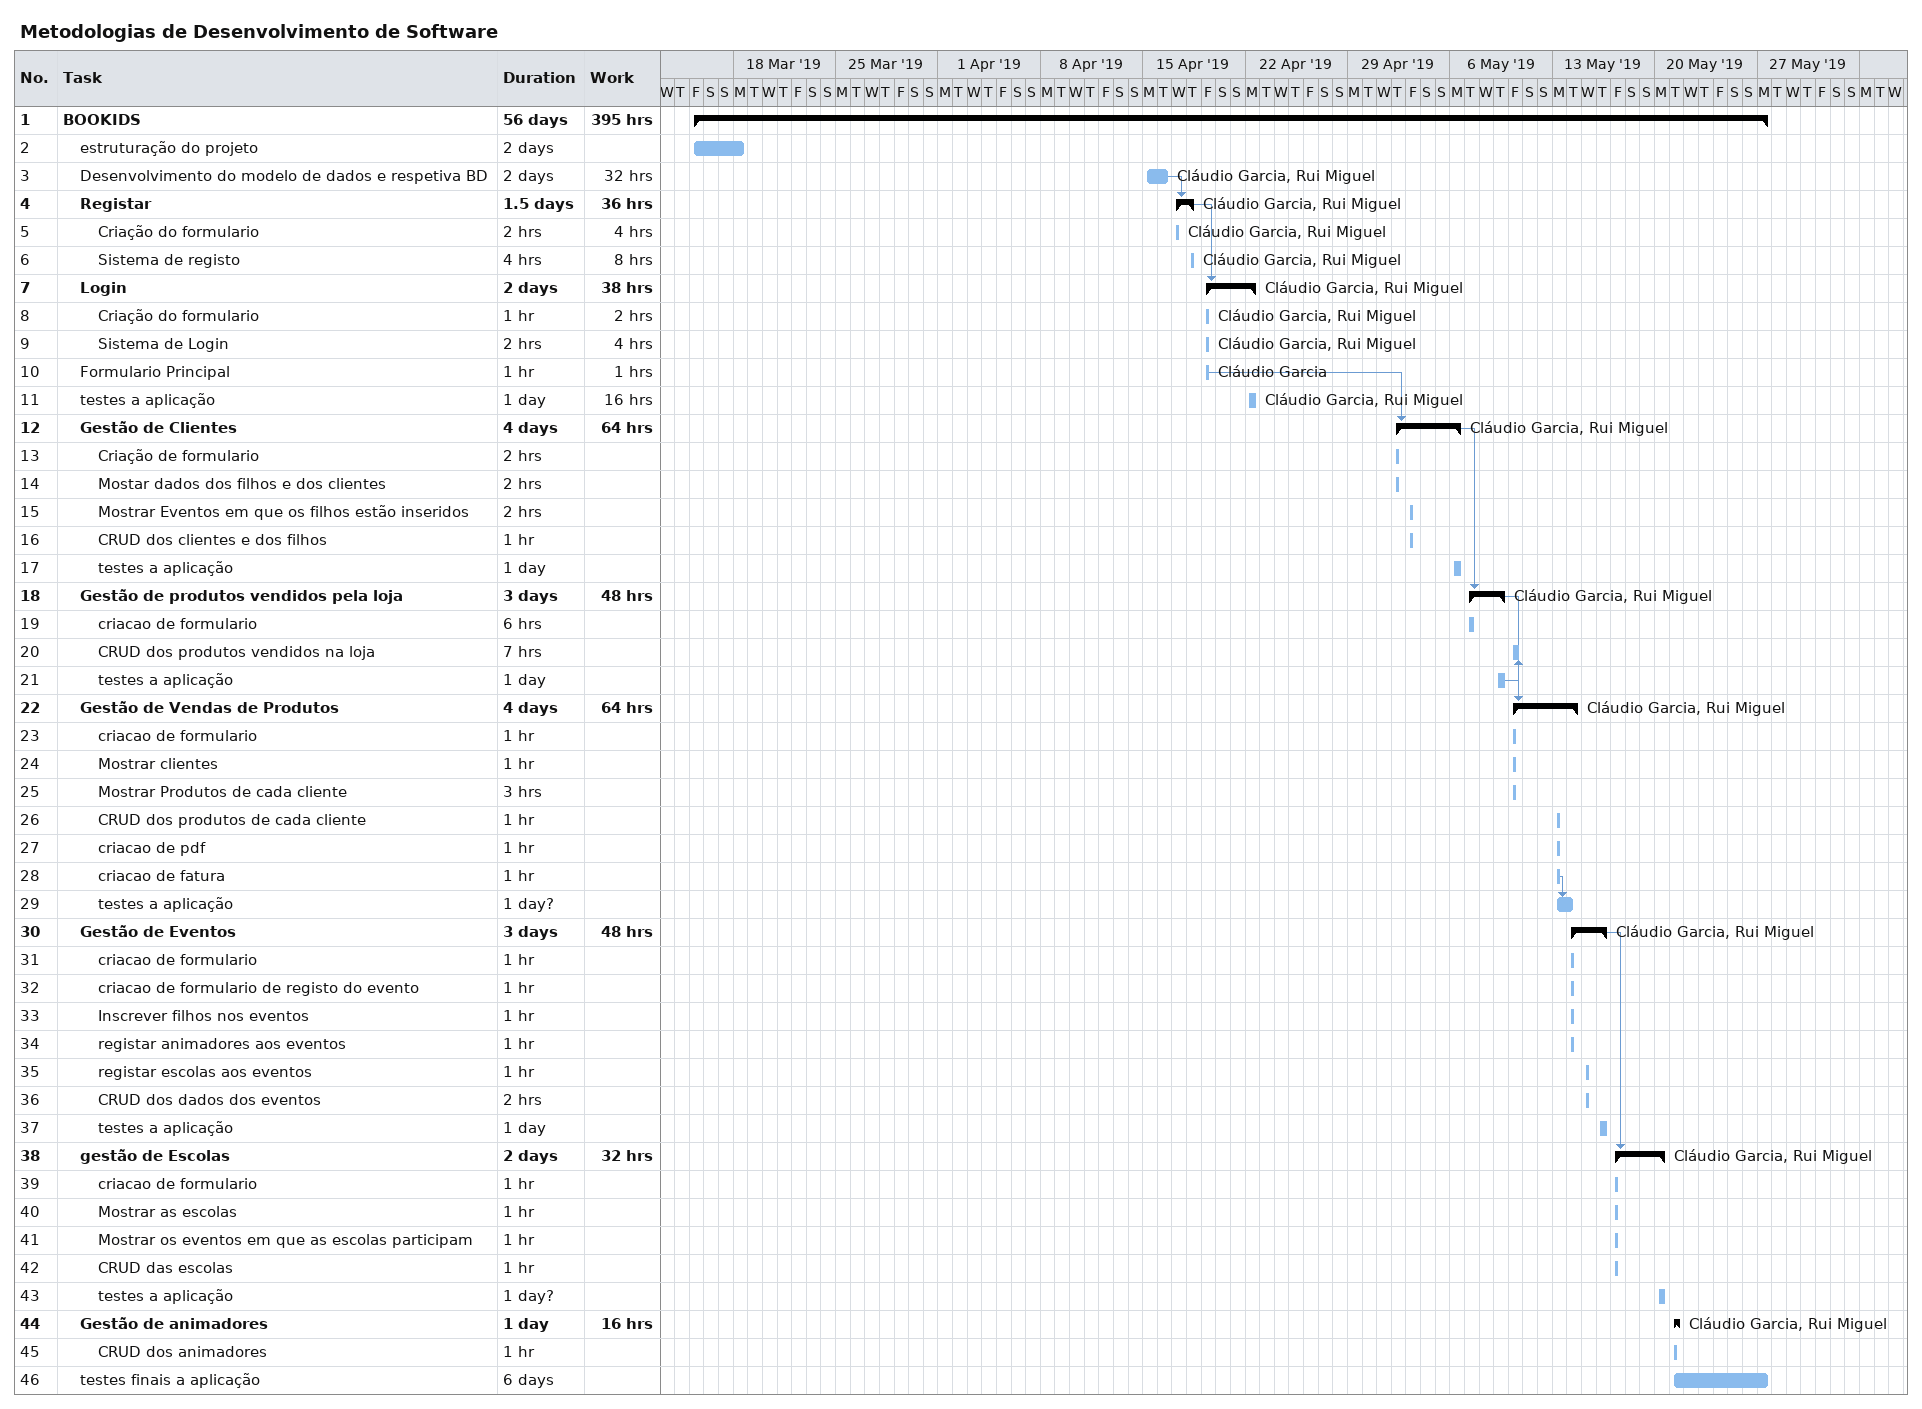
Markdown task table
Metodologias de Desenvolvimento de Software

| ID | Level | Task | Duration | Start | Finish | Predecessors | Resources | Work (h) |
|---|---|---|---|---|---|---|---|---|
| 1 | 1 | **BOOKIDS** | 56d | 2019-03-15 | 2019-05-27 |  |  | 395 |
| 2 | 2 | estruturação do projeto | 2d | 2019-03-15 | 2019-03-18 |  |  |  |
| 3 | 2 | Desenvolvimento do modelo de dados e respetiva BD | 2d | 2019-04-15 | 2019-04-16 |  | Cláudio Garcia, Rui Miguel | 32 |
| 4 | 2 | **Registar** | 1.5d | 2019-04-17 | 2019-04-18 | 3 | Cláudio Garcia, Rui Miguel | 36 |
| 5 | 3 | Criação do formulario | 2h | 2019-04-17 | 2019-04-17 |  | Cláudio Garcia, Rui Miguel | 4 |
| 6 | 3 | Sistema de registo | 4h | 2019-04-18 | 2019-04-18 |  | Cláudio Garcia, Rui Miguel | 8 |
| 7 | 2 | **Login** | 2d | 2019-04-19 | 2019-04-22 | 4 | Cláudio Garcia, Rui Miguel | 38 |
| 8 | 3 | Criação do formulario | 1h | 2019-04-19 | 2019-04-19 |  | Cláudio Garcia, Rui Miguel | 2 |
| 9 | 3 | Sistema de Login | 2h | 2019-04-19 | 2019-04-19 |  | Cláudio Garcia, Rui Miguel | 4 |
| 10 | 2 | Formulario Principal | 1h | 2019-04-19 | 2019-04-19 |  | Cláudio Garcia | 1 |
| 11 | 2 | testes a aplicação | 1d | 2019-04-22 | 2019-04-22 |  | Cláudio Garcia, Rui Miguel | 16 |
| 12 | 2 | **Gestão de Clientes** | 4d | 2019-05-02 | 2019-05-06 | 10 | Cláudio Garcia, Rui Miguel | 64 |
| 13 | 3 | Criação de formulario | 2h | 2019-05-02 | 2019-05-02 |  |  |  |
| 14 | 3 | Mostar dados dos filhos e dos clientes | 2h | 2019-05-02 | 2019-05-02 |  |  |  |
| 15 | 3 | Mostrar Eventos em que os filhos estão inseridos | 2h | 2019-05-03 | 2019-05-03 |  |  |  |
| 16 | 3 | CRUD dos clientes e dos filhos | 1h | 2019-05-03 | 2019-05-03 |  |  |  |
| 17 | 3 | testes a aplicação | 1d | 2019-05-06 | 2019-05-06 |  |  |  |
| 18 | 2 | **Gestão de produtos vendidos pela loja** | 3d | 2019-05-07 | 2019-05-09 | 12 | Cláudio Garcia, Rui Miguel | 48 |
| 19 | 3 | criacao de formulario | 6h | 2019-05-07 | 2019-05-07 |  |  |  |
| 20 | 3 | CRUD dos produtos vendidos na loja | 7h | 2019-05-10 | 2019-05-10 | 21 |  |  |
| 21 | 3 | testes a aplicação | 1d | 2019-05-09 | 2019-05-09 |  |  |  |
| 22 | 2 | **Gestão de Vendas de Produtos** | 4d | 2019-05-10 | 2019-05-14 | 18 | Cláudio Garcia, Rui Miguel | 64 |
| 23 | 3 | criacao de formulario | 1h | 2019-05-10 | 2019-05-10 |  |  |  |
| 24 | 3 | Mostrar clientes | 1h | 2019-05-10 | 2019-05-10 |  |  |  |
| 25 | 3 | Mostrar Produtos de cada cliente | 3h | 2019-05-10 | 2019-05-10 |  |  |  |
| 26 | 3 | CRUD dos produtos de cada cliente | 1h | 2019-05-13 | 2019-05-13 |  |  |  |
| 27 | 3 | criacao de pdf | 1h | 2019-05-13 | 2019-05-13 |  |  |  |
| 28 | 3 | criacao de fatura | 1h | 2019-05-13 | 2019-05-13 |  |  |  |
| 29 | 3 | testes a aplicação | 1d? | 2019-05-13 | 2019-05-14 | 28 |  |  |
| 30 | 2 | **Gestão de Eventos** | 3d | 2019-05-14 | 2019-05-16 |  | Cláudio Garcia, Rui Miguel | 48 |
| 31 | 3 | criacao de formulario | 1h | 2019-05-14 | 2019-05-14 |  |  |  |
| 32 | 3 | criacao de formulario de registo do evento | 1h | 2019-05-14 | 2019-05-14 |  |  |  |
| 33 | 3 | Inscrever filhos nos eventos | 1h | 2019-05-14 | 2019-05-14 |  |  |  |
| 34 | 3 | registar animadores aos eventos | 1h | 2019-05-14 | 2019-05-14 |  |  |  |
| 35 | 3 | registar escolas aos eventos | 1h | 2019-05-15 | 2019-05-15 |  |  |  |
| 36 | 3 | CRUD dos dados dos eventos | 2h | 2019-05-15 | 2019-05-15 |  |  |  |
| 37 | 3 | testes a aplicação | 1d | 2019-05-16 | 2019-05-16 |  |  |  |
| 38 | 2 | **gestão de Escolas** | 2d | 2019-05-17 | 2019-05-20 | 30 | Cláudio Garcia, Rui Miguel | 32 |
| 39 | 3 | criacao de formulario | 1h | 2019-05-17 | 2019-05-17 |  |  |  |
| 40 | 3 | Mostrar as escolas | 1h | 2019-05-17 | 2019-05-17 |  |  |  |
| 41 | 3 | Mostrar os eventos em que as escolas participam | 1h | 2019-05-17 | 2019-05-17 |  |  |  |
| 42 | 3 | CRUD das escolas | 1h | 2019-05-17 | 2019-05-17 |  |  |  |
| 43 | 3 | testes a aplicação | 1d? | 2019-05-20 | 2019-05-20 |  |  |  |
| 44 | 2 | **Gestão de animadores** | 1d | 2019-05-21 | 2019-05-21 |  | Cláudio Garcia, Rui Miguel | 16 |
| 45 | 3 | CRUD dos animadores | 1h | 2019-05-21 | 2019-05-21 |  |  |  |
| 46 | 2 | testes finais a aplicação | 6d | 2019-05-21 | 2019-05-27 |  |  |  |
